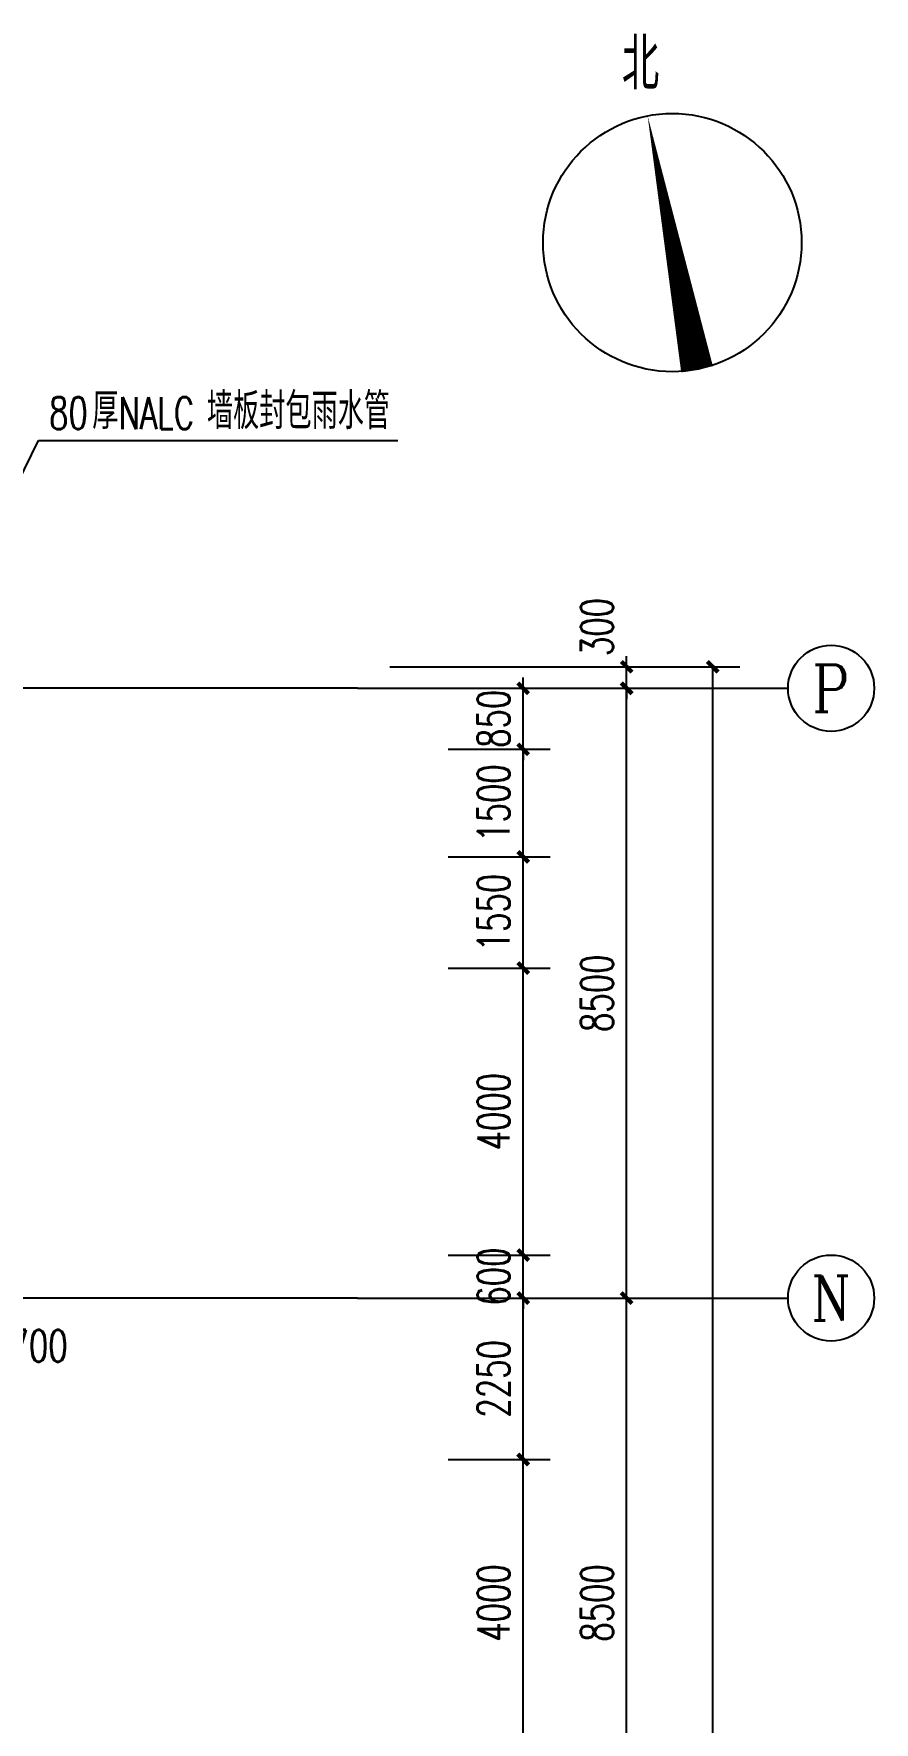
# Model space of a CAD drawing. Extents: x -275060 to -14507, y -783073 to -270523.
# Drawn here: x -116195 to -104484, y -310453 to -286917 of the extents above; entities that cross this region are included whole.
import ezdxf
from ezdxf.enums import TextEntityAlignment as Align

# ---------------------------------------------------------------- set-up
doc = ezdxf.new("R2010")
doc.units = 0
doc.header["$LTSCALE"] = 1000
doc.header["$MEASUREMENT"] = 0
doc.linetypes.add('DOTE', pattern=[2.42, 2, -0.2, 0.02, -0.2])
doc.layers.get('Defpoints').update_dxf_attribs({"color": 252})
for name, color, linetype in [('AXIS', 3, 'Continuous'), ('AXIS_TEXT', 7, 'Continuous'), ('DIM_LEAD', 3, 'Continuous'), ('DIM_SYMB', 3, 'Continuous'), ('DOTE', 1, 'Continuous'), ('PUB_DIM', 3, 'Continuous')]:
    doc.layers.add(name, color=color, linetype=linetype)
doc.styles.add('_TCH_AXIS', font='COMPLEX', dxfattribs={"bigfont": 'GBCBIG'})
doc.styles.add('_TCH_DIM', font='SIMPLEX', dxfattribs={"bigfont": 'GBCBIG'})
doc.styles.add('_TCH_DIM_T3', font='SIMPLEX', dxfattribs={"width": 0.705882, "bigfont": 'GBCBIG'})
doc.styles.add('COMPLEX', font='COMPLEX')
doc.dimstyles.new('_TCH_ARCH&&150', dxfattribs={"dimtxt": 446.25, "dimasz": 150, "dimexe": 375, "dimexo": 450, "dimgap": 189.375, "dimtad": 1, "dimdec": 0, "dimzin": 0, "dimdsep": 46, "dimtxsty": '_TCH_DIM_T3', "dimblk": 'ARCHTICK', "dimcen": 0.09, "dimclrt": 7, "dimazin": 2, "dimtfac": 1, "dimtdec": 0, "dimtix": 1, "dimtmove": 2, "dimatfit": 3, "dimfxl": 0, "dimtolj": 1, "dimtzin": 0, "dimarcsym": 0})

# ---------------------------------------------------------------- blocks, each defined once
blk = doc.blocks.new('_ArchTick')
at = {"color": 0, "linetype": 'ByBlock', "const_width": 0.4}
blk.add_lwpolyline([(-0.5, -0.5), (0.5, 0.5)], dxfattribs=at)
blk = doc.blocks.new('*D120')
at = {"layer": 'Defpoints', "color": 0, "transparency": 16777216}
for p in [(-117384, -304541), (-116684, -304541), (-116684, -305619)]:
    blk.add_point(p, dxfattribs=at)
at = {"layer": 'PUB_DIM', "color": 0, "lineweight": -2, "transparency": 16777216}
for p, q in [((-117384, -304991), (-117384, -305994)), ((-116684, -304991), (-116684, -305994)), ((-117384, -305619), (-116684, -305619))]:
    blk.add_line(p, q, dxfattribs=at)
at = {"layer": 'PUB_DIM', "color": 0, "lineweight": -2, "transparency": 16777216, "xscale": 150, "yscale": 150, "zscale": 150, "rotation": 180}
blk.add_blockref('_ArchTick', (-117384, -305619), dxfattribs=at)
at = {"layer": 'PUB_DIM', "color": 0, "lineweight": -2, "transparency": 16777216, "xscale": 150, "yscale": 150, "zscale": 150}
blk.add_blockref('_ArchTick', (-116684, -305619), dxfattribs=at)
at = {"layer": 'PUB_DIM', "color": 7, "transparency": 16777216, "insert": (-116129, -305206), "char_height": 446.2, "attachment_point": 5, "style": '_TCH_DIM_T3'}
blk.add_mtext('\\A1;700', dxfattribs=at)
blk = doc.blocks.new('*D142')
at = {"layer": 'Defpoints', "color": 0, "transparency": 16777216}
for p in [(-110870, -296041), (-109375, -296041), (-110870, -296891)]:
    blk.add_point(p, dxfattribs=at)
at = {"layer": 'PUB_DIM', "color": 0, "lineweight": -2, "transparency": 16777216}
for p, q in [((-110420, -296041), (-109000, -296041)), ((-109375, -296041), (-109375, -295891)), ((-109375, -296891), (-109375, -296041)), ((-110420, -296891), (-109000, -296891)), ((-109375, -296891), (-109375, -297041))]:
    blk.add_line(p, q, dxfattribs=at)
at = {"layer": 'PUB_DIM', "color": 0, "lineweight": -2, "transparency": 16777216, "xscale": 150, "yscale": 150, "zscale": 150}
for p, rotation in [((-109375, -296041), 270), ((-109375, -296891), 90)]:
    blk.add_blockref('_ArchTick', p, dxfattribs=dict(at, rotation=rotation))
at = {"layer": 'PUB_DIM', "color": 7, "transparency": 16777216, "insert": (-109788, -296466), "char_height": 446.2, "attachment_point": 5, "rotation": 90, "style": '_TCH_DIM_T3'}
blk.add_mtext('\\A1;850', dxfattribs=at)
blk = doc.blocks.new('*D143')
at = {"layer": 'Defpoints', "color": 0, "transparency": 16777216}
for p in [(-110870, -296891), (-109375, -296891), (-110870, -298391)]:
    blk.add_point(p, dxfattribs=at)
at = {"layer": 'PUB_DIM', "color": 0, "lineweight": -2, "transparency": 16777216}
for p, q in [((-110420, -296891), (-109000, -296891)), ((-109375, -298391), (-109375, -296891)), ((-110420, -298391), (-109000, -298391))]:
    blk.add_line(p, q, dxfattribs=at)
at = {"layer": 'PUB_DIM', "color": 0, "lineweight": -2, "transparency": 16777216, "xscale": 150, "yscale": 150, "zscale": 150}
for p, rotation in [((-109375, -296891), 90), ((-109375, -298391), 270)]:
    blk.add_blockref('_ArchTick', p, dxfattribs=dict(at, rotation=rotation))
at = {"layer": 'PUB_DIM', "color": 7, "transparency": 16777216, "insert": (-109788, -297641), "char_height": 446.2, "attachment_point": 5, "rotation": 90, "style": '_TCH_DIM_T3'}
blk.add_mtext('\\A1;1500', dxfattribs=at)
blk = doc.blocks.new('*D144')
at = {"layer": 'Defpoints', "color": 0, "transparency": 16777216}
for p in [(-110870, -298391), (-109375, -298391), (-110870, -299941)]:
    blk.add_point(p, dxfattribs=at)
at = {"layer": 'PUB_DIM', "color": 0, "lineweight": -2, "transparency": 16777216}
for p, q in [((-110420, -298391), (-109000, -298391)), ((-109375, -299941), (-109375, -298391)), ((-110420, -299941), (-109000, -299941))]:
    blk.add_line(p, q, dxfattribs=at)
at = {"layer": 'PUB_DIM', "color": 0, "lineweight": -2, "transparency": 16777216, "xscale": 150, "yscale": 150, "zscale": 150}
for p, rotation in [((-109375, -298391), 90), ((-109375, -299941), 270)]:
    blk.add_blockref('_ArchTick', p, dxfattribs=dict(at, rotation=rotation))
at = {"layer": 'PUB_DIM', "color": 7, "transparency": 16777216, "insert": (-109788, -299166), "char_height": 446.2, "attachment_point": 5, "rotation": 90, "style": '_TCH_DIM_T3'}
blk.add_mtext('\\A1;1550', dxfattribs=at)
blk = doc.blocks.new('*D145')
at = {"layer": 'Defpoints', "color": 0, "transparency": 16777216}
for p in [(-110870, -299941), (-109375, -299941), (-110870, -303941)]:
    blk.add_point(p, dxfattribs=at)
at = {"layer": 'PUB_DIM', "color": 0, "lineweight": -2, "transparency": 16777216}
for p, q in [((-110420, -299941), (-109000, -299941)), ((-109375, -303941), (-109375, -299941)), ((-110420, -303941), (-109000, -303941))]:
    blk.add_line(p, q, dxfattribs=at)
at = {"layer": 'PUB_DIM', "color": 0, "lineweight": -2, "transparency": 16777216, "xscale": 150, "yscale": 150, "zscale": 150}
for p, rotation in [((-109375, -299941), 90), ((-109375, -303941), 270)]:
    blk.add_blockref('_ArchTick', p, dxfattribs=dict(at, rotation=rotation))
at = {"layer": 'PUB_DIM', "color": 7, "transparency": 16777216, "insert": (-109788, -301941), "char_height": 446.2, "attachment_point": 5, "rotation": 90, "style": '_TCH_DIM_T3'}
blk.add_mtext('\\A1;4000', dxfattribs=at)
blk = doc.blocks.new('*D146')
at = {"layer": 'Defpoints', "color": 0, "transparency": 16777216}
for p in [(-110870, -303941), (-109375, -303941), (-110870, -304541)]:
    blk.add_point(p, dxfattribs=at)
at = {"layer": 'PUB_DIM', "color": 0, "lineweight": -2, "transparency": 16777216}
for p, q in [((-109375, -303941), (-109375, -303791)), ((-110420, -303941), (-109000, -303941)), ((-109375, -304541), (-109375, -303941)), ((-110420, -304541), (-109000, -304541)), ((-109375, -304541), (-109375, -304691))]:
    blk.add_line(p, q, dxfattribs=at)
at = {"layer": 'PUB_DIM', "color": 0, "lineweight": -2, "transparency": 16777216, "xscale": 150, "yscale": 150, "zscale": 150}
for p, rotation in [((-109375, -303941), 270), ((-109375, -304541), 90)]:
    blk.add_blockref('_ArchTick', p, dxfattribs=dict(at, rotation=rotation))
at = {"layer": 'PUB_DIM', "color": 7, "transparency": 16777216, "insert": (-109788, -304241), "char_height": 446.2, "attachment_point": 5, "rotation": 90, "style": '_TCH_DIM_T3'}
blk.add_mtext('\\A1;600', dxfattribs=at)
blk = doc.blocks.new('*D147')
at = {"layer": 'Defpoints', "color": 0, "transparency": 16777216}
for p in [(-110870, -304541), (-109375, -304541), (-110870, -306791)]:
    blk.add_point(p, dxfattribs=at)
at = {"layer": 'PUB_DIM', "color": 0, "lineweight": -2, "transparency": 16777216}
for p, q in [((-110420, -304541), (-109000, -304541)), ((-109375, -306791), (-109375, -304541)), ((-110420, -306791), (-109000, -306791))]:
    blk.add_line(p, q, dxfattribs=at)
at = {"layer": 'PUB_DIM', "color": 0, "lineweight": -2, "transparency": 16777216, "xscale": 150, "yscale": 150, "zscale": 150}
for p, rotation in [((-109375, -304541), 90), ((-109375, -306791), 270)]:
    blk.add_blockref('_ArchTick', p, dxfattribs=dict(at, rotation=rotation))
at = {"layer": 'PUB_DIM', "color": 7, "transparency": 16777216, "insert": (-109788, -305666), "char_height": 446.2, "attachment_point": 5, "rotation": 90, "style": '_TCH_DIM_T3'}
blk.add_mtext('\\A1;2250', dxfattribs=at)
blk = doc.blocks.new('*D148')
at = {"layer": 'Defpoints', "color": 0, "transparency": 16777216}
for p in [(-110870, -306791), (-109375, -306791), (-110870, -310791)]:
    blk.add_point(p, dxfattribs=at)
at = {"layer": 'PUB_DIM', "color": 0, "lineweight": -2, "transparency": 16777216}
for p, q in [((-110420, -306791), (-109000, -306791)), ((-109375, -310791), (-109375, -306791)), ((-110420, -310791), (-109000, -310791))]:
    blk.add_line(p, q, dxfattribs=at)
at = {"layer": 'PUB_DIM', "color": 0, "lineweight": -2, "transparency": 16777216, "xscale": 150, "yscale": 150, "zscale": 150}
for p, rotation in [((-109375, -306791), 90), ((-109375, -310791), 270)]:
    blk.add_blockref('_ArchTick', p, dxfattribs=dict(at, rotation=rotation))
at = {"layer": 'PUB_DIM', "color": 7, "transparency": 16777216, "insert": (-109788, -308791), "char_height": 446.2, "attachment_point": 5, "rotation": 90, "style": '_TCH_DIM_T3'}
blk.add_mtext('\\A1;4000', dxfattribs=at)
blk = doc.blocks.new('*D398')
at = {"layer": 'AXIS', "color": 0, "lineweight": -2, "transparency": 16777216}
for p, q in [((-111234, -304541), (-107559, -304541)), ((-107934, -313041), (-107934, -304541)), ((-111234, -313041), (-107559, -313041))]:
    blk.add_line(p, q, dxfattribs=at)
at = {"layer": 'Defpoints', "color": 0, "transparency": 16777216}
for p in [(-111684, -304541), (-107934, -304541), (-111684, -313041)]:
    blk.add_point(p, dxfattribs=at)
at = {"layer": 'AXIS', "color": 0, "lineweight": -2, "transparency": 16777216, "xscale": 150, "yscale": 150, "zscale": 150}
for p, rotation in [((-107934, -304541), 90), ((-107934, -313041), 270)]:
    blk.add_blockref('_ArchTick', p, dxfattribs=dict(at, rotation=rotation))
at = {"layer": 'AXIS', "color": 7, "transparency": 16777216, "insert": (-108347, -308791), "char_height": 446.2, "attachment_point": 5, "rotation": 90, "style": '_TCH_DIM_T3'}
blk.add_mtext('\\A1;8500', dxfattribs=at)
blk = doc.blocks.new('*D399')
at = {"layer": 'AXIS', "color": 0, "lineweight": -2, "transparency": 16777216}
for p, q in [((-111234, -296041), (-107559, -296041)), ((-107934, -304541), (-107934, -296041)), ((-111234, -304541), (-107559, -304541))]:
    blk.add_line(p, q, dxfattribs=at)
at = {"layer": 'Defpoints', "color": 0, "transparency": 16777216}
for p in [(-111684, -296041), (-107934, -296041), (-111684, -304541)]:
    blk.add_point(p, dxfattribs=at)
at = {"layer": 'AXIS', "color": 0, "lineweight": -2, "transparency": 16777216, "xscale": 150, "yscale": 150, "zscale": 150}
for p, rotation in [((-107934, -296041), 90), ((-107934, -304541), 270)]:
    blk.add_blockref('_ArchTick', p, dxfattribs=dict(at, rotation=rotation))
at = {"layer": 'AXIS', "color": 7, "transparency": 16777216, "insert": (-108347, -300291), "char_height": 446.2, "attachment_point": 5, "rotation": 90, "style": '_TCH_DIM_T3'}
blk.add_mtext('\\A1;8500', dxfattribs=at)
blk = doc.blocks.new('*D400')
at = {"layer": 'AXIS', "color": 0, "lineweight": -2, "transparency": 16777216}
for p, q in [((-107934, -295741), (-107934, -295591)), ((-111234, -295741), (-107559, -295741)), ((-107934, -296041), (-107934, -295741)), ((-111234, -296041), (-107559, -296041)), ((-107934, -296041), (-107934, -296191))]:
    blk.add_line(p, q, dxfattribs=at)
at = {"layer": 'Defpoints', "color": 0, "transparency": 16777216}
for p in [(-111684, -295741), (-107934, -295741), (-111684, -296041)]:
    blk.add_point(p, dxfattribs=at)
at = {"layer": 'AXIS', "color": 0, "lineweight": -2, "transparency": 16777216, "xscale": 150, "yscale": 150, "zscale": 150}
for p, rotation in [((-107934, -295741), 270), ((-107934, -296041), 90)]:
    blk.add_blockref('_ArchTick', p, dxfattribs=dict(at, rotation=rotation))
at = {"layer": 'AXIS', "color": 7, "transparency": 16777216, "insert": (-108347, -295186), "char_height": 446.2, "attachment_point": 5, "rotation": 90, "style": '_TCH_DIM_T3'}
blk.add_mtext('\\A1;300', dxfattribs=at)
blk = doc.blocks.new('*D401')
at = {"layer": 'AXIS', "color": 0, "lineweight": -2, "transparency": 16777216}
for p, q in [((-111234, -295741), (-106359, -295741)), ((-106734, -406841), (-106734, -295741)), ((-111234, -406841), (-106359, -406841))]:
    blk.add_line(p, q, dxfattribs=at)
at = {"layer": 'Defpoints', "color": 0, "transparency": 16777216}
for p in [(-111684, -295741), (-106734, -295741), (-111684, -406841)]:
    blk.add_point(p, dxfattribs=at)
at = {"layer": 'AXIS', "color": 0, "lineweight": -2, "transparency": 16777216, "xscale": 150, "yscale": 150, "zscale": 150}
for p, rotation in [((-106734, -295741), 90), ((-106734, -406841), 270)]:
    blk.add_blockref('_ArchTick', p, dxfattribs=dict(at, rotation=rotation))
at = {"layer": 'AXIS', "color": 7, "transparency": 16777216, "insert": (-107147, -351291), "char_height": 446.2, "attachment_point": 5, "rotation": 90, "style": '_TCH_DIM_T3'}
blk.add_mtext('\\A1;111100', dxfattribs=at)
blk = doc.blocks.new('_AXISO')
blk.add_circle((0, 0), 0.5)
at = {"layer": 'AXIS_TEXT', "style": 'COMPLEX', "width": 1.041667}
blk.add_attdef('A', text='', height=0.56, dxfattribs=at).set_placement((-0.25, -0.28), (0.25, -0.28), align=Align.FIT)

msp = doc.modelspace()

# ---------------------------------------------------------------- linework, layer by layer
at = {"layer": 'AXIS'}
for p, q in [((-111684.1, -296040.6), (-105684.1, -296040.6)), ((-111684.1, -304540.6), (-105684.1, -304540.6))]:
    msp.add_line(p, q, dxfattribs=at)
at = {"layer": 'DIM_LEAD'}
for p, q in [((-118000, -296413.2), (-116131.2, -292585.7)), ((-116131.2, -292585.7), (-111123.4, -292585.7))]:
    msp.add_line(p, q, dxfattribs=at)
at = {"layer": 'DIM_SYMB'}
msp.add_lwpolyline([(-106952.8, -291594.5, 450, 0, 0), (-107641.8, -288061, 0, 0, 0)], format="xyseb", dxfattribs=at)
msp.add_circle((-107297.3, -289827.8), 1800, dxfattribs=at)
at = {"layer": 'DOTE', "color": 1, "linetype": 'DOTE', "ltscale": 3}
for p, q in [((-111684.1, -296040.6), (-159684.1, -296040.6)), ((-111684.1, -304540.6), (-159684.1, -304540.6))]:
    msp.add_line(p, q, dxfattribs=at)

# ---------------------------------------------------------------- block references
at = {"layer": 'AXIS'}
ref = msp.add_blockref('_AXISO', (-105084.1, -296040.6), dxfattribs=dict(at, xscale=1200, yscale=1200, zscale=1200))
ref.add_attrib('A', 'P', dxfattribs={"layer": 'AXIS_TEXT', "height": 652.9, "style": '_TCH_AXIS'}).set_placement((-105348.4, -296367.1), (-104819.9, -296367.1), align=Align.FIT)
ref = msp.add_blockref('_AXISO', (-105084.1, -304540.6), dxfattribs=dict(at, xscale=1200, yscale=1200, zscale=1200))
ref.add_attrib('A', 'N', dxfattribs={"layer": 'AXIS_TEXT', "height": 622.9, "style": '_TCH_AXIS'}).set_placement((-105365.9, -304852.1), (-104802.3, -304852.1), align=Align.FIT)

# ---------------------------------------------------------------- texts
at = {"layer": 'DIM_LEAD', "color": 7, "style": '_TCH_DIM', "width": 0.705882}
for s, p in [('80', (-115981.6, -292428.2)), ('NALC', (-115013, -292428.2))]:
    msp.add_text(s, height=446.25, dxfattribs=at).set_placement(p)
at = {"layer": 'DIM_LEAD', "color": 7, "style": '_TCH_DIM'}
for s, height, p in [('厚', 506.4, (-115381.6, -292428.2)), ('墙板封包雨水管', 506.38, (-113783, -292428.2))]:
    msp.add_text(s, height=height, dxfattribs=at).set_placement(p)
at = {"layer": 'DIM_SYMB', "color": 7, "style": '_TCH_DIM'}
msp.add_text('北', height=723.4, dxfattribs=at).set_placement((-108000.7, -287699.9))

# ---------------------------------------------------------------- dimensions: what is measured, and where the dimension line sits
at = {"layer": 'AXIS'}
dim = msp.add_linear_dim(base=(-107934.1, -295740.6), p1=(-111684.1, -296040.6), p2=(-111684.1, -295740.6), angle=90, dimstyle='_TCH_ARCH&&150', dxfattribs=at)
dim.commit()
dim.dimension.update_dxf_attribs({"geometry": '*D400', "text_midpoint": (-108346.6, -295185.6), "dimtype": 129})
for p1, p2, distance, picture, middle in [((-111684.1, -406840.6), (-111684.1, -295740.6), -4950, '*D401', (-107146.6, -351290.6)), ((-111684.1, -304540.6), (-111684.1, -296040.6), -3750, '*D399', (-108346.6, -300290.6)), ((-111684.1, -313040.6), (-111684.1, -304540.6), -3750, '*D398', (-108346.6, -308790.6))]:
    dim = msp.add_aligned_dim(p1=p1, p2=p2, distance=distance, dimstyle='_TCH_ARCH&&150', dxfattribs=at)
    dim.commit()
    dim.dimension.update_dxf_attribs({"geometry": picture, "text_midpoint": middle})
at = {"layer": 'PUB_DIM'}
for p1, p2, picture, middle in [((-110869.7, -296890.6), (-110869.7, -296040.6), '*D142', (-109787.6, -296465.6)), ((-110869.7, -298390.6), (-110869.7, -296890.6), '*D143', (-109787.6, -297640.6)), ((-110869.7, -299940.6), (-110869.7, -298390.6), '*D144', (-109787.6, -299165.6)), ((-110869.7, -303940.6), (-110869.7, -299940.6), '*D145', (-109787.6, -301940.6)), ((-110869.7, -304540.6), (-110869.7, -303940.6), '*D146', (-109787.6, -304240.6)), ((-110869.7, -306790.6), (-110869.7, -304540.6), '*D147', (-109787.6, -305665.6)), ((-110869.7, -310790.6), (-110869.7, -306790.6), '*D148', (-109787.6, -308790.6))]:
    dim = msp.add_aligned_dim(p1=p1, p2=p2, distance=-1494.6, dimstyle='_TCH_ARCH&&150', dxfattribs=at)
    dim.commit()
    dim.dimension.update_dxf_attribs({"geometry": picture, "text_midpoint": middle})
dim = msp.add_linear_dim(base=(-116684.1, -305618.5), p1=(-117384.1, -304540.6), p2=(-116684.1, -304540.6), angle=0, dimstyle='_TCH_ARCH&&150', dxfattribs=at)
dim.commit()
dim.dimension.update_dxf_attribs({"geometry": '*D120', "text_midpoint": (-116129.1, -305206), "dimtype": 129})

doc.saveas('drawing.dxf')
